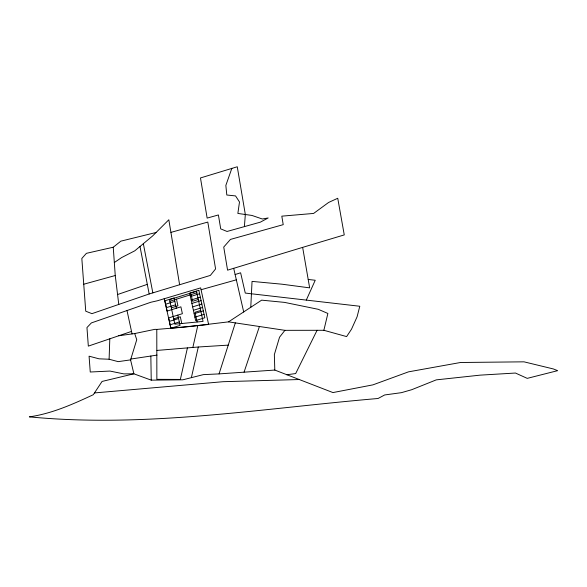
<?xml version="1.0" encoding="UTF-8"?>
<svg xmlns="http://www.w3.org/2000/svg" width="587" height="587" viewBox="0 0 587 587"><rect width="100%" height="100%" fill="white"/><g stroke="black" fill="none" stroke-linecap="round" stroke-linejoin="round"><path stroke-width="0.88" d="M243.715 312.027L235.123 274.525L240.619 272.794L245.271 293.074L359.787 306.253L357.087 316.804L351.496 329.219L346.609 336.593L323.87 330.29L284.915 330.334L228.519 321.859L186.182 326.944L156.788 329.417L156.861 379.341L180.363 379.422L187.422 347.9M118.757 335.764L134.702 333.555L136.749 339.719L130.578 359.875L118.17 361.643L109.109 359.237L109.806 338.809M250.766 307.397L252.043 281.393L282.024 284.203L309.657 287.865L302.643 247.376L344.261 234.91L337.738 198.267L328.603 202.464L313.619 213.433L281.811 216.155L283.22 224.652L230.442 239.415L223.735 247.054L227.573 270.174L302.643 247.376M244.39 226.626L245.329 214.504L237.265 166.767L200.475 177.949L207.145 218.1L218.401 214.952L220.712 228.879L227.052 231.469L260.357 222.157L268.171 217.96L262.308 218.995L251.955 215.444L237.86 213.441L239.496 201.979L235.548 195.919L226.809 195.009L225.848 185.411L231.872 168.278M192.852 347.453L197.775 325.675M191.377 377.654L198.303 346.998L228.24 345.127M323.87 330.29L327.876 313.458L318.264 309.305L284.519 302.386L261.655 300.155L228.519 321.859M109.109 359.237L99.042 358.826L89.077 356.184L90.251 372.011L109.945 371.065L123.813 373.89L133.887 373.816L151.233 380.149L182.843 379.811L203.315 374.638L219.054 373.897L235.343 322.872M244.053 372.173L259.439 326.46M306.297 300.082L315.226 280.256L308.197 279.449M317.075 330.298L295.672 373.567L286.772 374.755M219.054 373.897L274.811 370.059L332.939 392.571L372.928 384.859L408.493 371.85L460.524 362.495L524.008 361.834L553.358 368.952L557.65 370.661L527.229 378.366L515.452 373.038L480.078 375.144L436.266 379.87L411.67 389.724L401.376 392.674L384.676 394.956L378.057 398.492C262.132 408.383 145.958 428.136 29.35 416.865C51.898 413.652 72.817 404.238 93.296 394.706L102.065 381.44L133.887 373.816L130.578 359.875M284.915 330.334L279.551 337.202L274.349 354.592L274.811 370.059M170.92 232.393L207.805 222.069L215.59 268.927L210.359 275.406L149.171 293.984L91.932 313.656L85.739 311.191L81.828 258.463L86.399 253.335L113.247 247.222L120.841 241.162L156.003 232.503M114.326 262.543L121.575 257.598L134.783 250.818L152.598 235.974L168.821 219.773L179.615 284.739M131.517 331.42L88.329 346.117L86.957 327.561L91.374 322.923L150.822 302.261L157.294 300.793L200.673 287.879L208.62 324.494L170.876 328.228L164.191 298.563M117.569 294.535L147.308 284.357M169.892 301.256L196.85 292.81M165.659 304.205L174.838 301.373M190.415 296.567L199.587 293.742M166.407 307.639L175.579 304.807M191.157 300.001L200.336 297.176M171.323 307.845L177.927 305.805L176.496 299.187M198.311 299.517L192.609 301.278L191.157 294.593M191.905 303.435L201.077 300.603M192.646 306.869L201.825 304.037M193.394 310.303L202.566 307.471M173.708 318.829L180.312 316.789L181.772 323.518M200.688 310.501L194.994 312.262L197.107 321.999M169.386 321.368L178.558 318.536M194.136 313.729L203.315 310.905M170.127 324.802L179.306 321.97M194.884 317.163L204.056 314.339M201.077 289.721L236.341 279.83M83.743 284.225L115.25 275.53L113.247 247.222M134.702 333.555L154.968 329.322L156.788 329.417M130.835 359.046L157.03 355.106M94.47 392.938L223.119 381.697L298.959 379.54M156.986 350.424L198.303 346.998M233.699 268.31L235.123 274.525M176.327 308.241L174.09 297.939L164.918 300.771L167.148 311.073L180.891 306.832L182.381 313.693L168.638 317.934L170.876 328.236L180.048 325.403L177.817 315.109M127.005 310.56L132.06 333.922M143.345 243.686L152.84 292.869M140 246.481L149.171 293.984M115.25 275.53L118.779 304.426M150.844 356.03L151.233 380.149M198.846 290.308L189.667 293.14L195.625 320.597L204.804 317.765L198.846 290.308M196.52 291.284L169.533 299.612L174.867 324.2L203.058 321.405L196.52 291.284"/></g></svg>
